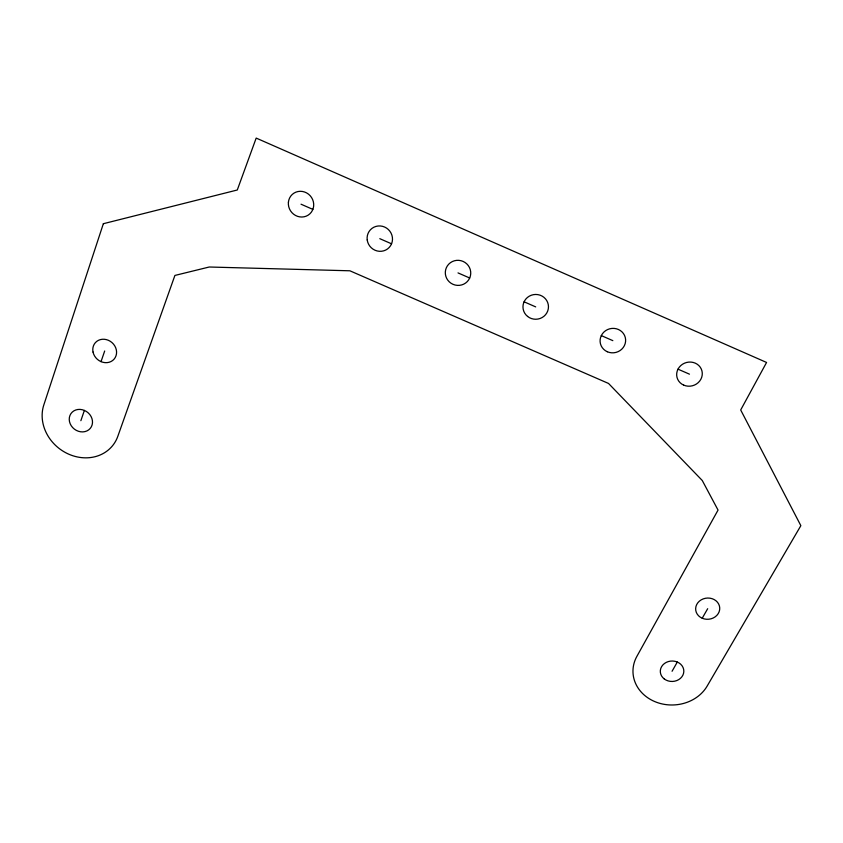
<?xml version="1.0" encoding="UTF-8"?>
<svg xmlns="http://www.w3.org/2000/svg" width="843" height="843" viewBox="0 0 843 843"><rect width="100%" height="100%" fill="white"/><g stroke="black" fill="none" stroke-linecap="round" stroke-linejoin="round"><path stroke-width="1.26" d="M80.865 420.689L84.374 410.415A12.171 10.685 37.7 0 0 69.505 421.658A12.171 10.685 37.7 0 0 88.715 429.856A12.171 10.685 37.7 0 0 84.395 410.425M101.034 361.636L104.68 350.994M672.061 671.27L677.308 662.05M702.208 618.235A12.055 10.611 -5.3 0 0 719.732 607.877A12.055 10.611 -5.3 0 0 701.155 599.879A12.055 10.611 -5.3 0 0 702.208 618.235L707.688 608.699M301.025 204.206L312.869 209.391M379.793 238.674L391.563 243.817M458.012 272.9L469.699 278.011A12.761 12.519 22.4 0 0 456.579 260.371A12.761 12.519 22.4 0 0 447.802 280.192A12.761 12.519 22.4 0 0 469.699 278.011M524.083 301.805L535.695 306.894M601.312 335.598L612.84 340.646M678.004 369.16L689.458 374.166M103.352 223.711L43.804 404.977A40.58 35.617 37.7 0 0 69.274 454.409A40.58 35.617 37.7 0 0 117.809 436.347L174.901 275.44L209.243 267.01L349.877 270.793L608.53 383.449L702.272 480.51L718.046 510.078L636.886 656.36A39.221 34.057 -1.8 0 0 654.726 701.566A39.221 34.057 -1.8 0 0 707.119 686.128L800.85 525.663L740.691 409.972L766.572 362.458L256.188 138.083L237.283 190.002L103.352 223.711M607.308 351.742A12.814 12.213 -13 0 0 625.601 339.434A12.814 12.213 -13 0 0 605.664 330.635A12.814 12.213 -13 0 0 607.308 351.742M367.211 239.939A12.908 12.508 45.1 0 0 387.58 248.917A12.908 12.508 45.1 0 0 384.608 227.03A12.908 12.508 45.1 0 0 367.211 239.939M288.411 202.172A13.109 12.445 52.7 0 0 306.188 216.166A13.109 12.445 52.7 0 0 308.485 194.143A13.109 12.445 52.7 0 0 288.411 202.172M527.581 316.431A12.75 12.392 -3.9 0 0 548.287 308.875A12.75 12.392 -3.9 0 0 531.269 295.25A12.75 12.392 -3.9 0 0 527.581 316.431M683.684 385.114A12.887 12.013 -16.5 0 0 702.272 373.006A12.887 12.013 -16.5 0 0 682.472 364.271A12.887 12.013 -16.5 0 0 683.684 385.114M664.252 678.942A11.76 10.221 -1.8 0 0 683.589 673.199A11.76 10.221 -1.8 0 0 668.351 661.565A11.76 10.221 -1.8 0 0 664.252 678.942M93.036 352.068A12.476 11.117 41.3 0 0 112.646 360.509A12.476 11.117 41.3 0 0 108.357 340.287A12.476 11.117 41.3 0 0 93.036 352.068"/></g></svg>
